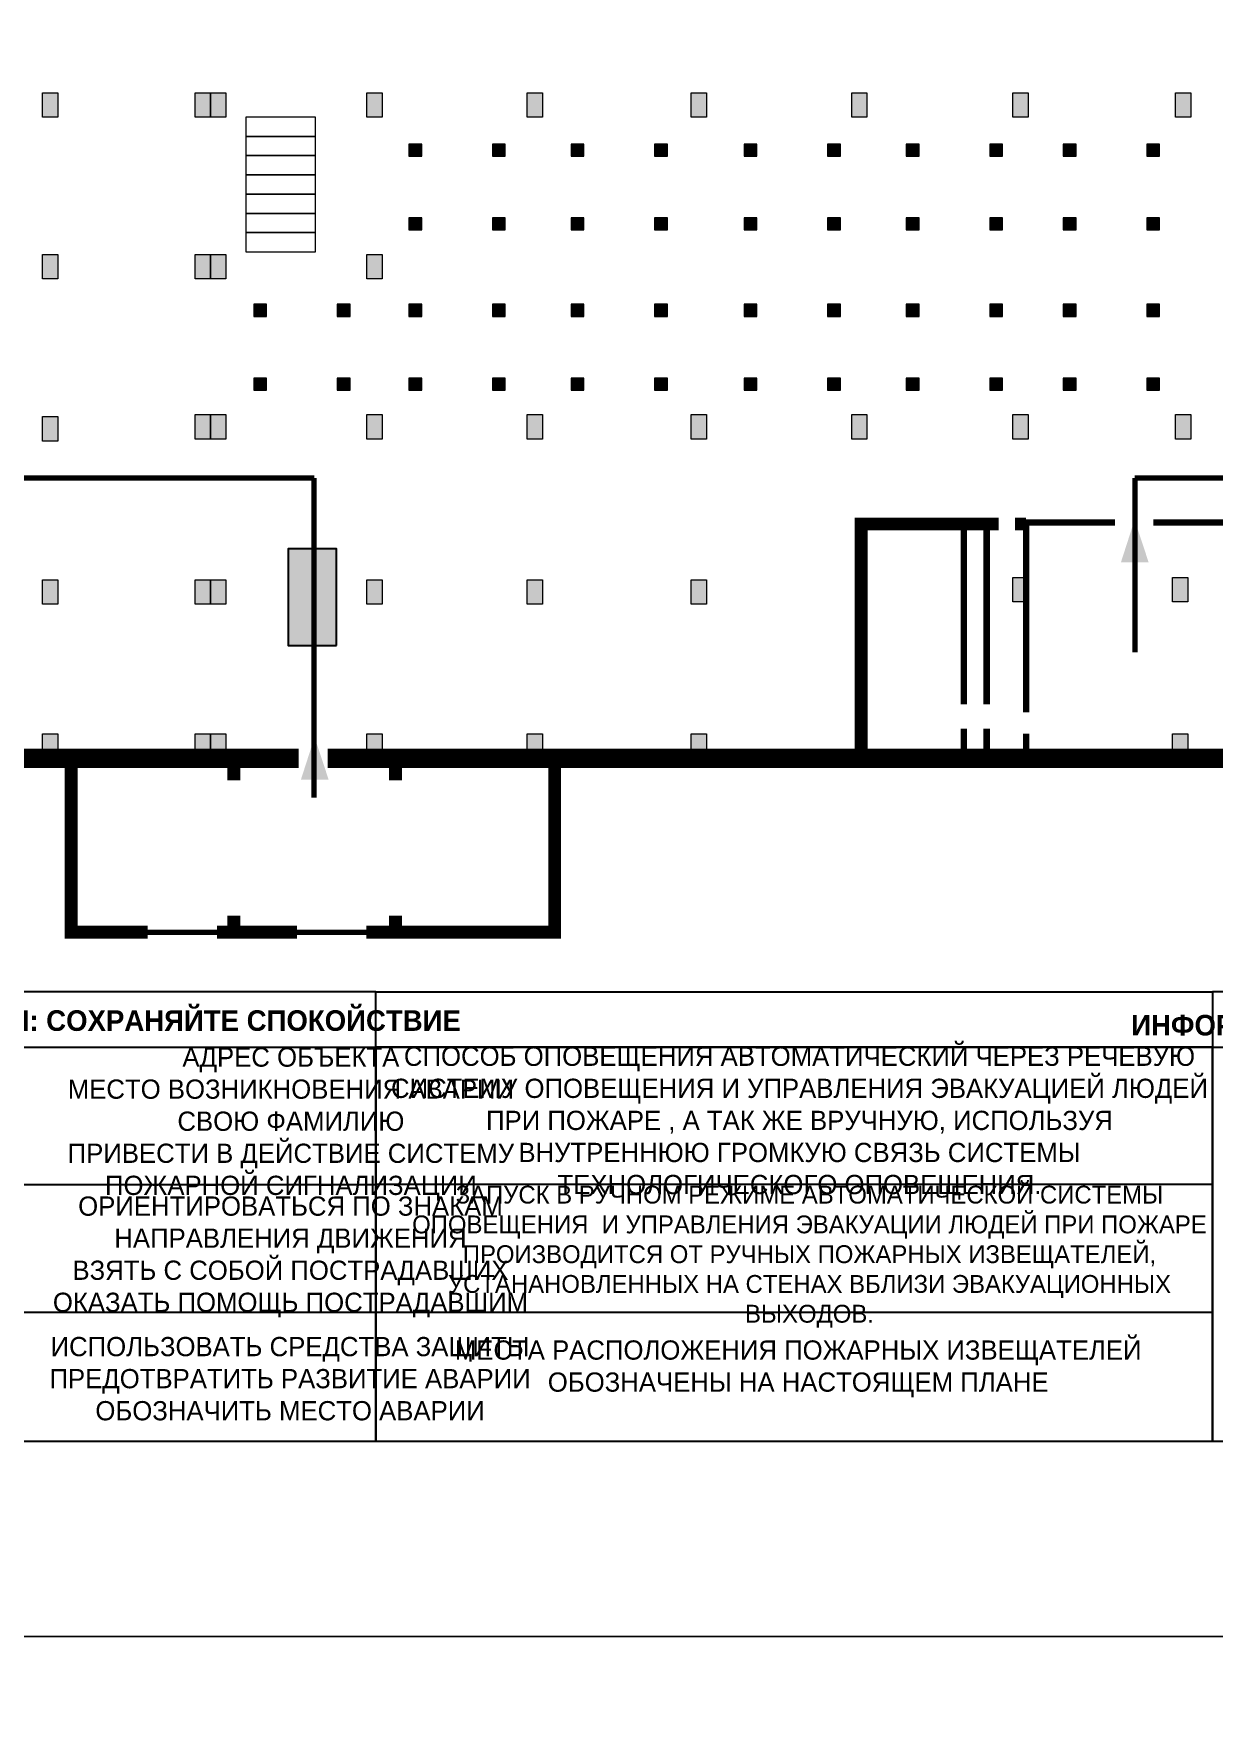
# Model space of a CAD drawing. Header units: millimetres. Extents: x 13810 to 67229, y 12374 to 21950.
# Drawn here: x 37444.2 to 37615.9, y 14537.9 to 14781 of the extents above; entities that cross this region are included whole.
import ezdxf

# ---------------------------------------------------------------- set-up
doc = ezdxf.new("R2010")
doc.units = ezdxf.units.MM
doc.layers.add('План_Штампы', color=7, linetype='Continuous')
doc.styles.add('обычный', font='arial.ttf')

# ---------------------------------------------------------------- blocks, each defined once
blk = doc.blocks.new('A$C32E8229D')
at = {"true_color": 0xffffff}
blk.add_hatch(color=7, dxfattribs=at).paths.add_polyline_path([(0, 0), (0, -8), (16, -8), (16, 0)])
h = blk.add_hatch(color=126)
h.paths.add_polyline_path([(0.2, -0.2), (15.8, -0.2), (15.8, -7.8), (0.2, -7.8)])
h.paths.add_polyline_path([(13.49, -2.05), (12.08, -2.05), (11.37, -2.63, 0.162397), (11.29, -2.84), (11.29, -3.63), (10.35, -3.63), (10.35, -4.05), (11.68, -4.05), (11.68, -3.48), (12.26, -4.28), (11.29, -5.1), (11.29, -6.78), (11.85, -6.78), (11.85, -5.44), (12.8, -4.64), (12.8, -5.94), (14.46, -5.94), (14.46, -5.39), (13.45, -5.39), (13.45, -3.97), (12.46, -2.59), (13.15, -2.59), (13.69, -3.34), (14.18, -3)], flags=16)
h.paths.add_polyline_path([(10.74, -1.82, 1), (11.8, -1.82, 1)], flags=16)
h.paths.add_polyline_path([(9.39, -3.59), (5.99, -3.59), (6.56, -3.03), (5.91, -3.03), (5.1, -3.83), (5.91, -4.64), (6.56, -4.64), (5.99, -4.09), (9.39, -4.09)], flags=16)
h.paths.add_polyline_path([(4.29, -1.08), (1.72, -1.08), (1.72, -6.6), (4.29, -6.6)], flags=16)
at = {"color": 126}
blk.add_lwpolyline([(16, -8), (0, -8), (0, 0), (16, 0)], close=True, dxfattribs=at)

msp = doc.modelspace()

# ---------------------------------------------------------------- hatches: boundary and pattern name
at = {"lineweight": 0}
h = msp.add_hatch(color=256, dxfattribs=at)
h.dxf.hatch_style = 1
h.paths.add_polyline_path([(37447.77, 14772.37), (37445.55, 14772.37), (37445.55, 14768.81), (37447.77, 14768.81)])
h = msp.add_hatch(color=256, dxfattribs=at)
h.dxf.hatch_style = 1
h.paths.add_polyline_path([(37470.01, 14772.37), (37467.78, 14772.37), (37467.78, 14768.81), (37470.01, 14768.81)])
h = msp.add_hatch(color=256, dxfattribs=at)
h.dxf.hatch_style = 1
h.paths.add_polyline_path([(37472.23, 14772.37), (37470.01, 14772.37), (37470.01, 14768.81), (37472.23, 14768.81)])
h = msp.add_hatch(color=256, dxfattribs=at)
h.dxf.hatch_style = 1
h.paths.add_polyline_path([(37494.97, 14772.37), (37492.75, 14772.37), (37492.75, 14768.81), (37494.97, 14768.81)])
h = msp.add_hatch(color=256, dxfattribs=at)
h.dxf.hatch_style = 1
h.paths.add_polyline_path([(37518.28, 14772.37), (37516.06, 14772.37), (37516.06, 14768.81), (37518.28, 14768.81)])
h = msp.add_hatch(color=256, dxfattribs=at)
h.dxf.hatch_style = 1
h.paths.add_polyline_path([(37542.18, 14772.37), (37539.95, 14772.37), (37539.95, 14768.81), (37542.18, 14768.81)])
h = msp.add_hatch(color=256, dxfattribs=at)
h.dxf.hatch_style = 1
h.paths.add_polyline_path([(37565.51, 14772.37), (37563.29, 14772.37), (37563.29, 14768.81), (37565.51, 14768.81)])
h = msp.add_hatch(color=256, dxfattribs=at)
h.dxf.hatch_style = 1
h.paths.add_polyline_path([(37588.95, 14772.37), (37586.72, 14772.37), (37586.72, 14768.81), (37588.95, 14768.81)])
h = msp.add_hatch(color=256, dxfattribs=at)
h.dxf.hatch_style = 1
h.paths.add_polyline_path([(37612.65, 14772.37), (37610.42, 14772.37), (37610.42, 14768.81), (37612.65, 14768.81)])
h = msp.add_hatch(color=256, dxfattribs=at)
h.dxf.hatch_style = 1
h.paths.add_polyline_path([(37500.72, 14763.16), (37500.72, 14764.91), (37498.85, 14764.91), (37498.85, 14763.16)])
h = msp.add_hatch(color=256, dxfattribs=at)
h.dxf.hatch_style = 1
h.paths.add_polyline_path([(37512.87, 14763.16), (37512.87, 14764.91), (37511, 14764.91), (37511, 14763.16)])
h = msp.add_hatch(color=256, dxfattribs=at)
h.dxf.hatch_style = 1
h.paths.add_polyline_path([(37524.32, 14763.16), (37524.32, 14764.91), (37522.45, 14764.91), (37522.45, 14763.16)])
h = msp.add_hatch(color=256, dxfattribs=at)
h.dxf.hatch_style = 1
h.paths.add_polyline_path([(37536.47, 14763.16), (37536.47, 14764.91), (37534.6, 14764.91), (37534.6, 14763.16)])
h = msp.add_hatch(color=256, dxfattribs=at)
h.dxf.hatch_style = 1
h.paths.add_polyline_path([(37549.5, 14763.16), (37549.5, 14764.91), (37547.63, 14764.91), (37547.63, 14763.16)])
h = msp.add_hatch(color=256, dxfattribs=at)
h.dxf.hatch_style = 1
h.paths.add_polyline_path([(37561.65, 14763.16), (37561.65, 14764.91), (37559.78, 14764.91), (37559.78, 14763.16)])
h = msp.add_hatch(color=256, dxfattribs=at)
h.dxf.hatch_style = 1
h.paths.add_polyline_path([(37573.11, 14763.16), (37573.11, 14764.91), (37571.23, 14764.91), (37571.23, 14763.16)])
h = msp.add_hatch(color=256, dxfattribs=at)
h.dxf.hatch_style = 1
h.paths.add_polyline_path([(37585.25, 14763.16), (37585.25, 14764.91), (37583.38, 14764.91), (37583.38, 14763.16)])
h = msp.add_hatch(color=256, dxfattribs=at)
h.dxf.hatch_style = 1
h.paths.add_polyline_path([(37595.94, 14763.16), (37595.94, 14764.91), (37594.07, 14764.91), (37594.07, 14763.16)])
h = msp.add_hatch(color=256, dxfattribs=at)
h.dxf.hatch_style = 1
h.paths.add_polyline_path([(37608.09, 14763.16), (37608.09, 14764.91), (37606.22, 14764.91), (37606.22, 14763.16)])
h = msp.add_hatch(color=256, dxfattribs=at)
h.dxf.hatch_style = 1
h.paths.add_polyline_path([(37500.72, 14752.41), (37500.72, 14754.17), (37498.85, 14754.17), (37498.85, 14752.41)])
h = msp.add_hatch(color=256, dxfattribs=at)
h.dxf.hatch_style = 1
h.paths.add_polyline_path([(37512.87, 14752.41), (37512.87, 14754.17), (37511, 14754.17), (37511, 14752.41)])
h = msp.add_hatch(color=256, dxfattribs=at)
h.dxf.hatch_style = 1
h.paths.add_polyline_path([(37524.32, 14752.41), (37524.32, 14754.17), (37522.45, 14754.17), (37522.45, 14752.41)])
h = msp.add_hatch(color=256, dxfattribs=at)
h.dxf.hatch_style = 1
h.paths.add_polyline_path([(37536.47, 14752.41), (37536.47, 14754.17), (37534.6, 14754.17), (37534.6, 14752.41)])
h = msp.add_hatch(color=256, dxfattribs=at)
h.dxf.hatch_style = 1
h.paths.add_polyline_path([(37549.5, 14752.41), (37549.5, 14754.17), (37547.63, 14754.17), (37547.63, 14752.41)])
h = msp.add_hatch(color=256, dxfattribs=at)
h.dxf.hatch_style = 1
h.paths.add_polyline_path([(37561.65, 14752.41), (37561.65, 14754.17), (37559.78, 14754.17), (37559.78, 14752.41)])
h = msp.add_hatch(color=256, dxfattribs=at)
h.dxf.hatch_style = 1
h.paths.add_polyline_path([(37573.11, 14752.41), (37573.11, 14754.17), (37571.23, 14754.17), (37571.23, 14752.41)])
h = msp.add_hatch(color=256, dxfattribs=at)
h.dxf.hatch_style = 1
h.paths.add_polyline_path([(37585.25, 14752.41), (37585.25, 14754.17), (37583.38, 14754.17), (37583.38, 14752.41)])
h = msp.add_hatch(color=256, dxfattribs=at)
h.dxf.hatch_style = 1
h.paths.add_polyline_path([(37595.94, 14752.41), (37595.94, 14754.17), (37594.07, 14754.17), (37594.07, 14752.41)])
h = msp.add_hatch(color=256, dxfattribs=at)
h.dxf.hatch_style = 1
h.paths.add_polyline_path([(37608.09, 14752.41), (37608.09, 14754.17), (37606.22, 14754.17), (37606.22, 14752.41)])
h = msp.add_hatch(color=256, dxfattribs=at)
h.dxf.hatch_style = 1
h.paths.add_polyline_path([(37447.77, 14748.84), (37445.55, 14748.84), (37445.55, 14745.28), (37447.77, 14745.28)])
h = msp.add_hatch(color=256, dxfattribs=at)
h.dxf.hatch_style = 1
h.paths.add_polyline_path([(37470.01, 14748.84), (37467.78, 14748.84), (37467.78, 14745.28), (37470.01, 14745.28)])
h = msp.add_hatch(color=256, dxfattribs=at)
h.dxf.hatch_style = 1
h.paths.add_polyline_path([(37472.23, 14748.84), (37470.01, 14748.84), (37470.01, 14745.28), (37472.23, 14745.28)])
h = msp.add_hatch(color=256, dxfattribs=at)
h.dxf.hatch_style = 1
h.paths.add_polyline_path([(37494.97, 14748.84), (37492.75, 14748.84), (37492.75, 14745.28), (37494.97, 14745.28)])
h = msp.add_hatch(color=256, dxfattribs=at)
h.dxf.hatch_style = 1
h.paths.add_polyline_path([(37478.15, 14739.84), (37478.15, 14741.59), (37476.28, 14741.59), (37476.28, 14739.84)])
h = msp.add_hatch(color=256, dxfattribs=at)
h.dxf.hatch_style = 1
h.paths.add_polyline_path([(37490.3, 14739.84), (37490.3, 14741.59), (37488.43, 14741.59), (37488.43, 14739.84)])
h = msp.add_hatch(color=256, dxfattribs=at)
h.dxf.hatch_style = 1
h.paths.add_polyline_path([(37500.72, 14739.84), (37500.72, 14741.59), (37498.85, 14741.59), (37498.85, 14739.84)])
h = msp.add_hatch(color=256, dxfattribs=at)
h.dxf.hatch_style = 1
h.paths.add_polyline_path([(37512.87, 14739.84), (37512.87, 14741.59), (37511, 14741.59), (37511, 14739.84)])
h = msp.add_hatch(color=256, dxfattribs=at)
h.dxf.hatch_style = 1
h.paths.add_polyline_path([(37524.32, 14739.84), (37524.32, 14741.59), (37522.45, 14741.59), (37522.45, 14739.84)])
h = msp.add_hatch(color=256, dxfattribs=at)
h.dxf.hatch_style = 1
h.paths.add_polyline_path([(37536.47, 14739.84), (37536.47, 14741.59), (37534.6, 14741.59), (37534.6, 14739.84)])
h = msp.add_hatch(color=256, dxfattribs=at)
h.dxf.hatch_style = 1
h.paths.add_polyline_path([(37549.5, 14739.84), (37549.5, 14741.59), (37547.63, 14741.59), (37547.63, 14739.84)])
h = msp.add_hatch(color=256, dxfattribs=at)
h.dxf.hatch_style = 1
h.paths.add_polyline_path([(37561.65, 14739.84), (37561.65, 14741.59), (37559.78, 14741.59), (37559.78, 14739.84)])
h = msp.add_hatch(color=256, dxfattribs=at)
h.dxf.hatch_style = 1
h.paths.add_polyline_path([(37573.11, 14739.84), (37573.11, 14741.59), (37571.23, 14741.59), (37571.23, 14739.84)])
h = msp.add_hatch(color=256, dxfattribs=at)
h.dxf.hatch_style = 1
h.paths.add_polyline_path([(37585.25, 14739.84), (37585.25, 14741.59), (37583.38, 14741.59), (37583.38, 14739.84)])
h = msp.add_hatch(color=256, dxfattribs=at)
h.dxf.hatch_style = 1
h.paths.add_polyline_path([(37595.94, 14739.84), (37595.94, 14741.59), (37594.07, 14741.59), (37594.07, 14739.84)])
h = msp.add_hatch(color=256, dxfattribs=at)
h.dxf.hatch_style = 1
h.paths.add_polyline_path([(37608.09, 14739.84), (37608.09, 14741.59), (37606.22, 14741.59), (37606.22, 14739.84)])
h = msp.add_hatch(color=256, dxfattribs=at)
h.dxf.hatch_style = 1
h.paths.add_polyline_path([(37478.15, 14729.09), (37478.15, 14730.84), (37476.28, 14730.84), (37476.28, 14729.09)])
h = msp.add_hatch(color=256, dxfattribs=at)
h.dxf.hatch_style = 1
h.paths.add_polyline_path([(37490.3, 14729.09), (37490.3, 14730.84), (37488.43, 14730.84), (37488.43, 14729.09)])
h = msp.add_hatch(color=256, dxfattribs=at)
h.dxf.hatch_style = 1
h.paths.add_polyline_path([(37500.72, 14729.09), (37500.72, 14730.84), (37498.85, 14730.84), (37498.85, 14729.09)])
h = msp.add_hatch(color=256, dxfattribs=at)
h.dxf.hatch_style = 1
h.paths.add_polyline_path([(37512.87, 14729.09), (37512.87, 14730.84), (37511, 14730.84), (37511, 14729.09)])
h = msp.add_hatch(color=256, dxfattribs=at)
h.dxf.hatch_style = 1
h.paths.add_polyline_path([(37524.32, 14729.09), (37524.32, 14730.84), (37522.45, 14730.84), (37522.45, 14729.09)])
h = msp.add_hatch(color=256, dxfattribs=at)
h.dxf.hatch_style = 1
h.paths.add_polyline_path([(37536.47, 14729.09), (37536.47, 14730.84), (37534.6, 14730.84), (37534.6, 14729.09)])
h = msp.add_hatch(color=256, dxfattribs=at)
h.dxf.hatch_style = 1
h.paths.add_polyline_path([(37549.5, 14729.09), (37549.5, 14730.84), (37547.63, 14730.84), (37547.63, 14729.09)])
h = msp.add_hatch(color=256, dxfattribs=at)
h.dxf.hatch_style = 1
h.paths.add_polyline_path([(37561.65, 14729.09), (37561.65, 14730.84), (37559.78, 14730.84), (37559.78, 14729.09)])
h = msp.add_hatch(color=256, dxfattribs=at)
h.dxf.hatch_style = 1
h.paths.add_polyline_path([(37573.11, 14729.09), (37573.11, 14730.84), (37571.23, 14730.84), (37571.23, 14729.09)])
h = msp.add_hatch(color=256, dxfattribs=at)
h.dxf.hatch_style = 1
h.paths.add_polyline_path([(37585.25, 14729.09), (37585.25, 14730.84), (37583.38, 14730.84), (37583.38, 14729.09)])
h = msp.add_hatch(color=256, dxfattribs=at)
h.dxf.hatch_style = 1
h.paths.add_polyline_path([(37595.94, 14729.09), (37595.94, 14730.84), (37594.07, 14730.84), (37594.07, 14729.09)])
h = msp.add_hatch(color=256, dxfattribs=at)
h.dxf.hatch_style = 1
h.paths.add_polyline_path([(37608.09, 14729.09), (37608.09, 14730.84), (37606.22, 14730.84), (37606.22, 14729.09)])
h = msp.add_hatch(color=256, dxfattribs=at)
h.dxf.hatch_style = 1
h.paths.add_polyline_path([(37447.77, 14725.24), (37445.55, 14725.24), (37445.55, 14721.67), (37447.77, 14721.67)])
h = msp.add_hatch(color=256, dxfattribs=at)
h.dxf.hatch_style = 1
h.paths.add_polyline_path([(37470.01, 14725.55), (37467.78, 14725.55), (37467.78, 14721.98), (37470.01, 14721.98)])
h = msp.add_hatch(color=256, dxfattribs=at)
h.dxf.hatch_style = 1
h.paths.add_polyline_path([(37472.23, 14725.55), (37470.01, 14725.55), (37470.01, 14721.98), (37472.23, 14721.98)])
h = msp.add_hatch(color=256, dxfattribs=at)
h.dxf.hatch_style = 1
h.paths.add_polyline_path([(37494.97, 14725.55), (37492.75, 14725.55), (37492.75, 14721.98), (37494.97, 14721.98)])
h = msp.add_hatch(color=256, dxfattribs=at)
h.dxf.hatch_style = 1
h.paths.add_polyline_path([(37518.28, 14725.55), (37516.06, 14725.55), (37516.06, 14721.98), (37518.28, 14721.98)])
h = msp.add_hatch(color=256, dxfattribs=at)
h.dxf.hatch_style = 1
h.paths.add_polyline_path([(37542.18, 14725.55), (37539.95, 14725.55), (37539.95, 14721.98), (37542.18, 14721.98)])
h = msp.add_hatch(color=256, dxfattribs=at)
h.dxf.hatch_style = 1
h.paths.add_polyline_path([(37565.51, 14725.55), (37563.29, 14725.55), (37563.29, 14721.98), (37565.51, 14721.98)])
h = msp.add_hatch(color=256, dxfattribs=at)
h.dxf.hatch_style = 1
h.paths.add_polyline_path([(37588.95, 14725.55), (37586.72, 14725.55), (37586.72, 14721.98), (37588.95, 14721.98)])
h = msp.add_hatch(color=256, dxfattribs=at)
h.dxf.hatch_style = 1
h.paths.add_polyline_path([(37612.65, 14725.55), (37610.42, 14725.55), (37610.42, 14721.98), (37612.65, 14721.98)])
h = msp.add_hatch(color=256, dxfattribs=at)
h.dxf.hatch_style = 1
h.paths.add_polyline_path([(37447.77, 14701.49), (37445.55, 14701.49), (37445.55, 14697.92), (37447.77, 14697.92)])
h = msp.add_hatch(color=256, dxfattribs=at)
h.dxf.hatch_style = 1
h.paths.add_polyline_path([(37470.01, 14701.49), (37467.78, 14701.49), (37467.78, 14697.92), (37470.01, 14697.92)])
h = msp.add_hatch(color=256, dxfattribs=at)
h.dxf.hatch_style = 1
h.paths.add_polyline_path([(37472.23, 14701.49), (37470.01, 14701.49), (37470.01, 14697.92), (37472.23, 14697.92)])
h = msp.add_hatch(color=256, dxfattribs=at)
h.dxf.hatch_style = 1
h.paths.add_polyline_path([(37494.97, 14701.49), (37492.75, 14701.49), (37492.75, 14697.92), (37494.97, 14697.92)])
h = msp.add_hatch(color=256, dxfattribs=at)
h.dxf.hatch_style = 1
h.paths.add_polyline_path([(37518.28, 14701.49), (37516.06, 14701.49), (37516.06, 14697.92), (37518.28, 14697.92)])
h = msp.add_hatch(color=256, dxfattribs=at)
h.dxf.hatch_style = 1
h.paths.add_polyline_path([(37542.18, 14701.49), (37539.95, 14701.49), (37539.95, 14697.92), (37542.18, 14697.92)])
h = msp.add_hatch(color=256, dxfattribs=at)
h.dxf.hatch_style = 1
h.paths.add_polyline_path([(37588.95, 14701.84), (37586.72, 14701.84), (37586.72, 14698.27), (37588.95, 14698.27)])
h = msp.add_hatch(color=256, dxfattribs=at)
h.dxf.hatch_style = 1
h.paths.add_polyline_path([(37612.17, 14701.84), (37609.95, 14701.84), (37609.95, 14698.27), (37612.17, 14698.27)])
h = msp.add_hatch(color=256, dxfattribs=at)
h.dxf.hatch_style = 1
h.paths.add_polyline_path([(37447.77, 14679.06), (37445.55, 14679.06), (37445.55, 14675.5), (37447.77, 14675.5)])
h = msp.add_hatch(color=256, dxfattribs=at)
h.dxf.hatch_style = 1
h.paths.add_polyline_path([(37470.01, 14679.06), (37467.78, 14679.06), (37467.78, 14675.5), (37470.01, 14675.5)])
h = msp.add_hatch(color=256, dxfattribs=at)
h.dxf.hatch_style = 1
h.paths.add_polyline_path([(37472.23, 14679.06), (37470.01, 14679.06), (37470.01, 14675.5), (37472.23, 14675.5)])
h = msp.add_hatch(color=256, dxfattribs=at)
h.dxf.hatch_style = 1
h.paths.add_polyline_path([(37494.97, 14679.06), (37492.75, 14679.06), (37492.75, 14675.5), (37494.97, 14675.5)])
h = msp.add_hatch(color=256, dxfattribs=at)
h.dxf.hatch_style = 1
h.paths.add_polyline_path([(37518.28, 14679.06), (37516.06, 14679.06), (37516.06, 14675.5), (37518.28, 14675.5)])
h = msp.add_hatch(color=256, dxfattribs=at)
h.dxf.hatch_style = 1
h.paths.add_polyline_path([(37542.18, 14679.06), (37539.95, 14679.06), (37539.95, 14675.5), (37542.18, 14675.5)])
h = msp.add_hatch(color=256, dxfattribs=at)
h.dxf.hatch_style = 1
h.paths.add_polyline_path([(37612.17, 14679.06), (37609.95, 14679.06), (37609.95, 14675.5), (37612.17, 14675.5)])

# ---------------------------------------------------------------- linework, layer by layer
at = {"color": 126, "lineweight": 0, "true_color": 0x008754}
for points in [[(37185.05, 14942.64), (37785.05, 14942.64), (37785.05, 14547.64), (37185.05, 14547.64)], [(37185.05, 14942.64), (37785.05, 14942.64), (37785.05, 14547.64), (37185.05, 14547.64)], [(37185.05, 14942.64), (37785.05, 14942.64), (37785.05, 14547.64), (37185.05, 14547.64)], [(37185.05, 14942.64), (37785.05, 14942.64), (37785.05, 14547.64), (37185.05, 14547.64)], [(37185.05, 14547.64), (37785.05, 14547.64), (37785.05, 14152.64), (37185.05, 14152.64)], [(37185.05, 14547.64), (37785.05, 14547.64), (37785.05, 14152.64), (37185.05, 14152.64)], [(37185.05, 14547.64), (37785.05, 14547.64), (37785.05, 14152.64), (37185.05, 14152.64)], [(37185.05, 14547.64), (37785.05, 14547.64), (37785.05, 14152.64), (37185.05, 14152.64)]]:
    msp.add_lwpolyline(points, close=True, dxfattribs=at)
at = {"lineweight": 0}
for points, const_width in [([(37333.93, 14864.67), (37281.5, 14864.67), (37281.5, 14675.5), (37482.83, 14675.5)], 2.82), ([(37564.67, 14675.5), (37564.67, 14709.61), (37584.65, 14709.61)], 1.88), ([(37579.59, 14683.36), (37579.59, 14709.61)], 0.941), ([(37582.92, 14683.36), (37582.92, 14709.61)], 0.941), ([(37587.06, 14709.61), (37588.67, 14709.61)], 1.88), ([(37588.67, 14709.83), (37601.58, 14709.83)], 0.941), ([(37588.67, 14709.61), (37588.67, 14682.21)], 0.941), ([(37607.15, 14709.83), (37622.24, 14709.83), (37622.24, 14680.86)], 0.941), ([(37579.59, 14679.8), (37579.59, 14675.5)], 0.941), ([(37582.92, 14675.5), (37582.92, 14679.8)], 0.941), ([(37588.67, 14679.11), (37588.67, 14675.5)], 0.941), ([(37449.71, 14675.5), (37449.71, 14650.2), (37460.85, 14650.2)], 1.88), ([(37473.4, 14672.3), (37473.4, 14675.5)], 1.88), ([(37487.02, 14675.5), (37660.72, 14675.5)], 2.82), ([(37492.67, 14650.2), (37520.07, 14650.2), (37520.07, 14675.5)], 1.88), ([(37496.92, 14672.3), (37496.92, 14675.5)], 1.88), ([(37473.4, 14652.6), (37473.4, 14650.2)], 1.88), ([(37496.92, 14652.6), (37496.92, 14650.2)], 1.88), ([(37470.92, 14650.2), (37482.59, 14650.2)], 1.88)]:
    msp.add_lwpolyline(points, dxfattribs=dict(at, const_width=const_width))
for points in [[(37447.77, 14768.81), (37445.55, 14768.81), (37445.55, 14772.37), (37447.77, 14772.37), (37447.77, 14768.81)], [(37470.01, 14768.81), (37467.78, 14768.81), (37467.78, 14772.37), (37470.01, 14772.37), (37470.01, 14768.81)], [(37472.23, 14768.81), (37470.01, 14768.81), (37470.01, 14772.37), (37472.23, 14772.37), (37472.23, 14768.81)], [(37494.97, 14768.81), (37492.75, 14768.81), (37492.75, 14772.37), (37494.97, 14772.37), (37494.97, 14768.81)], [(37518.28, 14768.81), (37516.06, 14768.81), (37516.06, 14772.37), (37518.28, 14772.37), (37518.28, 14768.81)], [(37542.18, 14768.81), (37539.95, 14768.81), (37539.95, 14772.37), (37542.18, 14772.37), (37542.18, 14768.81)], [(37565.51, 14768.81), (37563.29, 14768.81), (37563.29, 14772.37), (37565.51, 14772.37), (37565.51, 14768.81)], [(37588.95, 14768.81), (37586.72, 14768.81), (37586.72, 14772.37), (37588.95, 14772.37), (37588.95, 14768.81)], [(37612.65, 14768.81), (37610.42, 14768.81), (37610.42, 14772.37), (37612.65, 14772.37), (37612.65, 14768.81)], [(37498.85, 14763.16), (37500.72, 14763.16), (37500.72, 14764.91), (37498.85, 14764.91), (37498.85, 14763.16)], [(37511, 14763.16), (37512.87, 14763.16), (37512.87, 14764.91), (37511, 14764.91), (37511, 14763.16)], [(37522.45, 14763.16), (37524.32, 14763.16), (37524.32, 14764.91), (37522.45, 14764.91), (37522.45, 14763.16)], [(37534.6, 14763.16), (37536.47, 14763.16), (37536.47, 14764.91), (37534.6, 14764.91), (37534.6, 14763.16)], [(37547.63, 14763.16), (37549.5, 14763.16), (37549.5, 14764.91), (37547.63, 14764.91), (37547.63, 14763.16)], [(37559.78, 14763.16), (37561.65, 14763.16), (37561.65, 14764.91), (37559.78, 14764.91), (37559.78, 14763.16)], [(37571.23, 14763.16), (37573.11, 14763.16), (37573.11, 14764.91), (37571.23, 14764.91), (37571.23, 14763.16)], [(37583.38, 14763.16), (37585.25, 14763.16), (37585.25, 14764.91), (37583.38, 14764.91), (37583.38, 14763.16)], [(37594.07, 14763.16), (37595.94, 14763.16), (37595.94, 14764.91), (37594.07, 14764.91), (37594.07, 14763.16)], [(37606.22, 14763.16), (37608.09, 14763.16), (37608.09, 14764.91), (37606.22, 14764.91), (37606.22, 14763.16)], [(37498.85, 14752.41), (37500.72, 14752.41), (37500.72, 14754.17), (37498.85, 14754.17), (37498.85, 14752.41)], [(37511, 14752.41), (37512.87, 14752.41), (37512.87, 14754.17), (37511, 14754.17), (37511, 14752.41)], [(37522.45, 14752.41), (37524.32, 14752.41), (37524.32, 14754.17), (37522.45, 14754.17), (37522.45, 14752.41)], [(37534.6, 14752.41), (37536.47, 14752.41), (37536.47, 14754.17), (37534.6, 14754.17), (37534.6, 14752.41)], [(37547.63, 14752.41), (37549.5, 14752.41), (37549.5, 14754.17), (37547.63, 14754.17), (37547.63, 14752.41)], [(37559.78, 14752.41), (37561.65, 14752.41), (37561.65, 14754.17), (37559.78, 14754.17), (37559.78, 14752.41)], [(37571.23, 14752.41), (37573.11, 14752.41), (37573.11, 14754.17), (37571.23, 14754.17), (37571.23, 14752.41)], [(37583.38, 14752.41), (37585.25, 14752.41), (37585.25, 14754.17), (37583.38, 14754.17), (37583.38, 14752.41)], [(37594.07, 14752.41), (37595.94, 14752.41), (37595.94, 14754.17), (37594.07, 14754.17), (37594.07, 14752.41)], [(37606.22, 14752.41), (37608.09, 14752.41), (37608.09, 14754.17), (37606.22, 14754.17), (37606.22, 14752.41)], [(37447.77, 14745.28), (37445.55, 14745.28), (37445.55, 14748.84), (37447.77, 14748.84), (37447.77, 14745.28)], [(37470.01, 14745.28), (37467.78, 14745.28), (37467.78, 14748.84), (37470.01, 14748.84), (37470.01, 14745.28)], [(37472.23, 14745.28), (37470.01, 14745.28), (37470.01, 14748.84), (37472.23, 14748.84), (37472.23, 14745.28)], [(37494.97, 14745.28), (37492.75, 14745.28), (37492.75, 14748.84), (37494.97, 14748.84), (37494.97, 14745.28)], [(37476.28, 14739.84), (37478.15, 14739.84), (37478.15, 14741.59), (37476.28, 14741.59), (37476.28, 14739.84)], [(37488.43, 14739.84), (37490.3, 14739.84), (37490.3, 14741.59), (37488.43, 14741.59), (37488.43, 14739.84)], [(37498.85, 14739.84), (37500.72, 14739.84), (37500.72, 14741.59), (37498.85, 14741.59), (37498.85, 14739.84)], [(37511, 14739.84), (37512.87, 14739.84), (37512.87, 14741.59), (37511, 14741.59), (37511, 14739.84)], [(37522.45, 14739.84), (37524.32, 14739.84), (37524.32, 14741.59), (37522.45, 14741.59), (37522.45, 14739.84)], [(37534.6, 14739.84), (37536.47, 14739.84), (37536.47, 14741.59), (37534.6, 14741.59), (37534.6, 14739.84)], [(37547.63, 14739.84), (37549.5, 14739.84), (37549.5, 14741.59), (37547.63, 14741.59), (37547.63, 14739.84)], [(37559.78, 14739.84), (37561.65, 14739.84), (37561.65, 14741.59), (37559.78, 14741.59), (37559.78, 14739.84)], [(37571.23, 14739.84), (37573.11, 14739.84), (37573.11, 14741.59), (37571.23, 14741.59), (37571.23, 14739.84)], [(37583.38, 14739.84), (37585.25, 14739.84), (37585.25, 14741.59), (37583.38, 14741.59), (37583.38, 14739.84)], [(37594.07, 14739.84), (37595.94, 14739.84), (37595.94, 14741.59), (37594.07, 14741.59), (37594.07, 14739.84)], [(37606.22, 14739.84), (37608.09, 14739.84), (37608.09, 14741.59), (37606.22, 14741.59), (37606.22, 14739.84)], [(37476.28, 14729.09), (37478.15, 14729.09), (37478.15, 14730.84), (37476.28, 14730.84), (37476.28, 14729.09)], [(37488.43, 14729.09), (37490.3, 14729.09), (37490.3, 14730.84), (37488.43, 14730.84), (37488.43, 14729.09)], [(37498.85, 14729.09), (37500.72, 14729.09), (37500.72, 14730.84), (37498.85, 14730.84), (37498.85, 14729.09)], [(37511, 14729.09), (37512.87, 14729.09), (37512.87, 14730.84), (37511, 14730.84), (37511, 14729.09)], [(37522.45, 14729.09), (37524.32, 14729.09), (37524.32, 14730.84), (37522.45, 14730.84), (37522.45, 14729.09)], [(37534.6, 14729.09), (37536.47, 14729.09), (37536.47, 14730.84), (37534.6, 14730.84), (37534.6, 14729.09)], [(37547.63, 14729.09), (37549.5, 14729.09), (37549.5, 14730.84), (37547.63, 14730.84), (37547.63, 14729.09)], [(37559.78, 14729.09), (37561.65, 14729.09), (37561.65, 14730.84), (37559.78, 14730.84), (37559.78, 14729.09)], [(37571.23, 14729.09), (37573.11, 14729.09), (37573.11, 14730.84), (37571.23, 14730.84), (37571.23, 14729.09)], [(37583.38, 14729.09), (37585.25, 14729.09), (37585.25, 14730.84), (37583.38, 14730.84), (37583.38, 14729.09)], [(37594.07, 14729.09), (37595.94, 14729.09), (37595.94, 14730.84), (37594.07, 14730.84), (37594.07, 14729.09)], [(37606.22, 14729.09), (37608.09, 14729.09), (37608.09, 14730.84), (37606.22, 14730.84), (37606.22, 14729.09)], [(37447.77, 14721.67), (37445.55, 14721.67), (37445.55, 14725.24), (37447.77, 14725.24), (37447.77, 14721.67)], [(37470.01, 14721.98), (37467.78, 14721.98), (37467.78, 14725.55), (37470.01, 14725.55), (37470.01, 14721.98)], [(37472.23, 14721.98), (37470.01, 14721.98), (37470.01, 14725.55), (37472.23, 14725.55), (37472.23, 14721.98)], [(37494.97, 14721.98), (37492.75, 14721.98), (37492.75, 14725.55), (37494.97, 14725.55), (37494.97, 14721.98)], [(37518.28, 14721.98), (37516.06, 14721.98), (37516.06, 14725.55), (37518.28, 14725.55), (37518.28, 14721.98)], [(37542.18, 14721.98), (37539.95, 14721.98), (37539.95, 14725.55), (37542.18, 14725.55), (37542.18, 14721.98)], [(37565.51, 14721.98), (37563.29, 14721.98), (37563.29, 14725.55), (37565.51, 14725.55), (37565.51, 14721.98)], [(37588.95, 14721.98), (37586.72, 14721.98), (37586.72, 14725.55), (37588.95, 14725.55), (37588.95, 14721.98)], [(37612.65, 14721.98), (37610.42, 14721.98), (37610.42, 14725.55), (37612.65, 14725.55), (37612.65, 14721.98)], [(37447.77, 14697.92), (37445.55, 14697.92), (37445.55, 14701.49), (37447.77, 14701.49), (37447.77, 14697.92)], [(37470.01, 14697.92), (37467.78, 14697.92), (37467.78, 14701.49), (37470.01, 14701.49), (37470.01, 14697.92)], [(37472.23, 14697.92), (37470.01, 14697.92), (37470.01, 14701.49), (37472.23, 14701.49), (37472.23, 14697.92)], [(37494.97, 14697.92), (37492.75, 14697.92), (37492.75, 14701.49), (37494.97, 14701.49), (37494.97, 14697.92)], [(37518.28, 14697.92), (37516.06, 14697.92), (37516.06, 14701.49), (37518.28, 14701.49), (37518.28, 14697.92)], [(37542.18, 14697.92), (37539.95, 14697.92), (37539.95, 14701.49), (37542.18, 14701.49), (37542.18, 14697.92)], [(37588.95, 14698.27), (37586.72, 14698.27), (37586.72, 14701.84), (37588.95, 14701.84), (37588.95, 14698.27)], [(37612.17, 14698.27), (37609.95, 14698.27), (37609.95, 14701.84), (37612.17, 14701.84), (37612.17, 14698.27)], [(37447.77, 14675.5), (37445.55, 14675.5), (37445.55, 14679.06), (37447.77, 14679.06), (37447.77, 14675.5)], [(37470.01, 14675.5), (37467.78, 14675.5), (37467.78, 14679.06), (37470.01, 14679.06), (37470.01, 14675.5)], [(37472.23, 14675.5), (37470.01, 14675.5), (37470.01, 14679.06), (37472.23, 14679.06), (37472.23, 14675.5)], [(37494.97, 14675.5), (37492.75, 14675.5), (37492.75, 14679.06), (37494.97, 14679.06), (37494.97, 14675.5)], [(37518.28, 14675.5), (37516.06, 14675.5), (37516.06, 14679.06), (37518.28, 14679.06), (37518.28, 14675.5)], [(37542.18, 14675.5), (37539.95, 14675.5), (37539.95, 14679.06), (37542.18, 14679.06), (37542.18, 14675.5)], [(37612.17, 14675.5), (37609.95, 14675.5), (37609.95, 14679.06), (37612.17, 14679.06), (37612.17, 14675.5)]]:
    msp.add_lwpolyline(points, dxfattribs=at)
for points in [[(37475.13, 14766.04), (37485.26, 14766.04), (37485.26, 14768.85), (37475.13, 14768.85)], [(37475.13, 14763.24), (37485.26, 14763.24), (37485.26, 14766.04), (37475.13, 14766.04)], [(37475.13, 14760.44), (37485.26, 14760.44), (37485.26, 14763.24), (37475.13, 14763.24)], [(37475.13, 14757.63), (37485.26, 14757.63), (37485.26, 14760.44), (37475.13, 14760.44)], [(37475.13, 14754.83), (37485.26, 14754.83), (37485.26, 14757.63), (37475.13, 14757.63)], [(37475.13, 14752.03), (37485.26, 14752.03), (37485.26, 14754.83), (37475.13, 14754.83)], [(37475.13, 14749.22), (37485.26, 14749.22), (37485.26, 14752.03), (37475.13, 14752.03)]]:
    msp.add_lwpolyline(points, close=True, dxfattribs=at)
at = {"color": 126, "lineweight": 100, "true_color": 0x008754}
for points in [[(37485.07, 14716.29), (37339.67, 14716.29)], [(37485.07, 14669.79), (37485.07, 14716.29)], [(37677.26, 14716.29), (37604.5, 14716.29)], [(37604.5, 14716.29), (37604.5, 14690.96)]]:
    msp.add_lwpolyline(points, dxfattribs=at)
at = {"lineweight": 100}
msp.add_lwpolyline([(37460.85, 14650.2), (37499.58, 14650.2)], dxfattribs=at)
for points in [[(37350.3, 14633.44), (37494.07, 14633.44), (37494.07, 14641.49), (37350.3, 14641.49)], [(37494.07, 14641.49), (37615.79, 14641.49), (37615.79, 14576.04), (37494.07, 14576.04)], [(37494.07, 14641.49), (37615.79, 14641.49), (37615.79, 14633.44), (37494.07, 14633.44)], [(37615.79, 14633.44), (37759.55, 14633.44), (37759.55, 14641.49), (37615.79, 14641.49)], [(37350.3, 14633.44), (37494.07, 14633.44), (37494.07, 14576.04), (37350.3, 14576.04)], [(37494.07, 14633.44), (37615.79, 14633.44), (37615.79, 14613.44), (37494.07, 14613.44)], [(37615.79, 14633.44), (37759.55, 14633.44), (37759.55, 14576.04), (37615.79, 14576.04)], [(37615.79, 14613.44), (37494.07, 14613.44), (37494.07, 14594.87), (37615.79, 14594.87)]]:
    msp.add_lwpolyline(points, close=True)
for points in [[(37408.72, 14613.44), (37350.3, 14613.44), (37494.07, 14613.44)], [(37408.72, 14594.87), (37350.3, 14594.87), (37494.07, 14594.87)]]:
    msp.add_lwpolyline(points)
at = {"layer": 'План_Штампы', "color": 126, "true_color": 0x008754}
for points in [[(37606.49, 14704.03), (37602.46, 14704.04), (37604.45, 14710.22)], [(37487.18, 14672.4), (37483.15, 14672.4), (37485.14, 14678.59)]]:
    msp.add_solid(points, dxfattribs=at)

# ---------------------------------------------------------------- block references
at = {"layer": 'План_Штампы', "color": 126, "true_color": 0x008754, "xscale": -0.8800000000000001, "yscale": 0.8800000000000001, "zscale": 0.8800000000000001, "rotation": 90}
msp.add_blockref('A$C32E8229D', (37481.3, 14705.99), dxfattribs=at)

# ---------------------------------------------------------------- texts
at = {"lineweight": 0, "attachment_point": 5, "style": 'обычный'}
for s, insert, char_height, width in [('{\\fProxima Nova Rg|b1|i0|c204|p2;ДЕЙСТВИЯ ПРИ АВАРИИ: СОХРАНЯЙТЕ СПОКОЙСТВИЕ\\H1.6644x; }', (37449.91, 14636.89), 3, 175.1736), ('{\\fProxima Nova Rg|b1|i0|c204|p2;ИНФОРМАЦИЯ:\\H1.1997x; }', (37619.59, 14636.22), 3, 175.1736), ('{\\fProxima Nova Rg|b0|i0|c204|p2;СПОСОБ ОПОВЕЩЕНИЯ АВТОМАТИЧЕСКИЙ ЧЕРЕЗ РЕЧЕВУЮ СИСТЕМУ ОПОВЕЩЕНИЯ И УПРАВЛЕНИЯ ЭВАКУАЦИЕЙ ЛЮДЕЙ ПРИ ПОЖАРЕ , А ТАК ЖЕ ВРУЧНУЮ, ИСПОЛЬЗУЯ ВНУТРЕННЮЮ ГРОМКУЮ СВЯЗЬ СИСТЕМЫ ТЕХНОЛОГИЧЕСКОГО ОПОВЕЩЕНИЯ.}', (37555.69, 14622.39), 2.8, 118.5618), ('\\pi-8.4,l8.4,t8.4;{\\fProxima Nova Rg|b0|i0|c204|p2;АДРЕС ОБЪЕКТА\\PМЕСТО ВОЗНИКНОВЕНИЯ АВАРИИ\\PСВОЮ ФАМИЛИЮ\\PПРИВЕСТИ В ДЕЙСТВИЕ СИСТЕМУ \\PПОЖАРНОЙ СИГНАЛИЗАЦИИ}', (37481.69, 14622.27), 2.8, 126.6484), ('{\\fProxima Nova Rg|b0|i0|c204|p2;\\P\\pt7.8;ЗАПУСК В РУЧНОМ РЕЖИМЕ АВТОМАТИЧЕСКОЙ СИСТЕМЫ ОПОВЕЩЕНИЯ  И УПРАВЛЕНИЯ ЭВАКУАЦИИ ЛЮДЕЙ ПРИ ПОЖАРЕ ПРОИЗВОДИТСЯ ОТ РУЧНЫХ ПОЖАРНЫХ ИЗВЕЩАТЕЛЕЙ, УСТАНАНОВЛЕННЫХ НА СТЕНАХ ВБЛИЗИ ЭВАКУАЦИОННЫХ ВЫХОДОВ. }', (37557.14, 14605.11), 2.6, 121.7868), ('\\pi-8.4,l8.4,t8.4;{\\fProxima Nova Rg|b0|i0|c204|p2;ОРИЕНТИРОВАТЬСЯ ПО ЗНАКАМ \\PНАПРАВЛЕНИЯ ДВИЖЕНИЯ\\PВЗЯТЬ С СОБОЙ ПОСТРАДАВШИХ\\PОКАЗАТЬ ПОМОЩЬ ПОСТРАДАВШИМ}', (37481.63, 14602.91), 2.8, 126.6484), ('\\pi-8.4,l8.4,t8.4;{\\fProxima Nova Rg|b0|i0|c204|p2;ИСПОЛЬЗОВАТЬ СРЕДСТВА ЗАЩИТЫ \\PПРЕДОТВРАТИТЬ РАЗВИТИЕ АВАРИИ\\PОБОЗНАЧИТЬ МЕСТО АВАРИИ}', (37481.57, 14585.18), 2.8, 126.6484), ('\\pt8.4;{\\fProxima Nova Rg|b0|i0|c204|p2;\\PМЕСТА РАСПОЛОЖЕНИЯ ПОЖАРНЫХ ИЗВЕЩАТЕЛЕЙ ОБОЗНАЧЕНЫ НА НАСТОЯЩЕМ ПЛАНЕ}', (37555.5, 14588.96), 2.8, 118.5618)]:
    msp.add_mtext(s, dxfattribs=dict(at, insert=insert, char_height=char_height, width=width))

doc.saveas('drawing.dxf')
